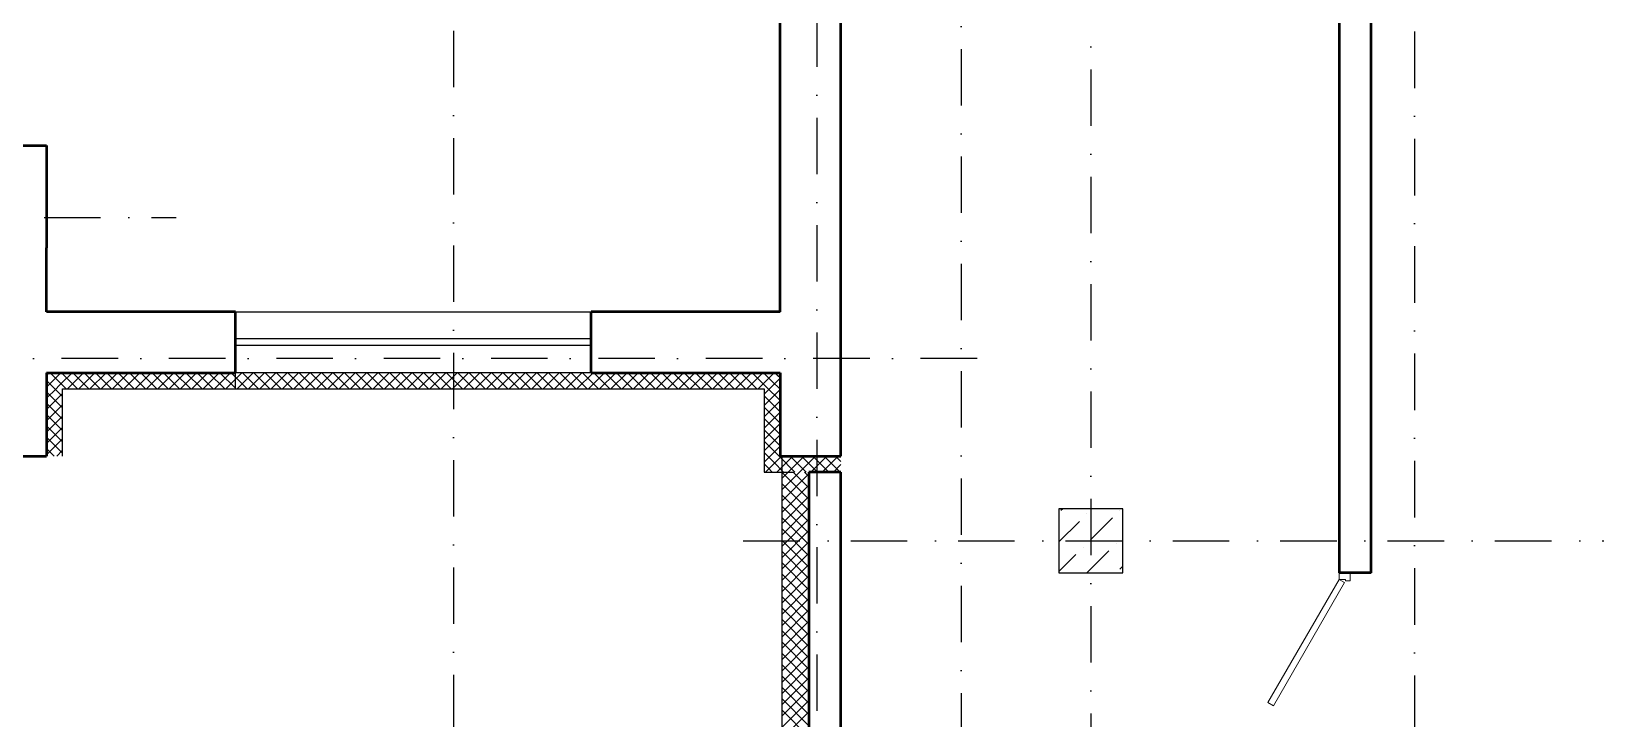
# Model space of a CAD drawing. Extents: x -1560602 to 321118, y -2308202 to -430103.
# Drawn here: x -1502801 to -1493034, y -2284324 to -2280031 of the extents above; entities that cross this region are included whole.
import ezdxf

# ---------------------------------------------------------------- set-up
doc = ezdxf.new("R2010")
doc.units = 0
doc.header["$MEASUREMENT"] = 0
doc.linetypes.add('Dot & Dashed', pattern=[670.277762, 352.777767, -176.388884, 0, -141.111112])
doc.linetypes.add('Штрихпунктирная', pattern=[0.670278, 0.352778, -0.176389, 0, -0.141111])
doc.layers.add('Двери', color=4, linetype='CONTINUOUS', lineweight=15)
doc.layers.add('стены', color=5, linetype='CONTINUOUS', lineweight=50)
for name, color, linetype in [('Колонна', 7, 'CONTINUOUS'), ('колонна нижнего ряда', 1, 'CONTINUOUS'), ('Оси', 253, 'Dot & Dashed'), ('отделка', 240, 'CONTINUOUS'), ('Утеплитель', 6, 'CONTINUOUS')]:
    doc.layers.add(name, color=color, linetype=linetype)

msp = doc.modelspace()

# ---------------------------------------------------------------- linework, layer by layer
at = {"layer": 'Двери', "color": 0, "linetype": 'Continuous'}
for p, q in [((-1494635.7, -2283453.9), (-1495080.2, -2284223.8)), ((-1494635.7, -2283413.9), (-1494635.7, -2283453.9)), ((-1494635.7, -2283453.9), (-1494595.7, -2283453.9)), ((-1494601.1, -2283473.9), (-1494635.7, -2283453.9)), ((-1494595.7, -2283453.9), (-1494595.7, -2283463.9)), ((-1494595.7, -2283463.9), (-1494565.7, -2283463.9)), ((-1494565.7, -2283463.9), (-1494565.7, -2283413.9)), ((-1495045.6, -2284243.8), (-1494601.1, -2283473.9)), ((-1495080.2, -2284223.8), (-1495045.6, -2284243.8))]:
    msp.add_line(p, q, dxfattribs=at)
at = {"layer": 'Колонна', "color": 0, "linetype": 'Continuous'}
for p, q in [((-1495985.7, -2283013.9), (-1496385.7, -2283013.9)), ((-1496385.7, -2283013.9), (-1496385.7, -2283413.9)), ((-1495985.7, -2283413.9), (-1495985.7, -2283013.9)), ((-1496385.7, -2283413.9), (-1495985.7, -2283413.9)), ((-1496385.7, -2283413.9), (-1495985.7, -2283413.9))]:
    msp.add_line(p, q, dxfattribs=at)
at = {"layer": 'колонна нижнего ряда', "color": 0, "ltscale": 100}
for p, q in [((-1496372.2, -2283022.8), (-1496363.3, -2283013.9)), ((-1496211.4, -2283045.8), (-1496211.4, -2283045.8)), ((-1496188.4, -2283206.7), (-1496050.5, -2283068.8)), ((-1496004.5, -2283022.8), (-1496004.5, -2283022.8)), ((-1496385.7, -2283220.2), (-1496257.3, -2283091.8)), ((-1496234.3, -2283252.7), (-1496234.3, -2283252.7)), ((-1496027.5, -2283229.7), (-1496027.5, -2283229.7)), ((-1496385.7, -2283404.1), (-1496280.3, -2283298.6)), ((-1496211.4, -2283413.5), (-1496073.5, -2283275.6)), ((-1496004.5, -2283390.5), (-1495985.7, -2283371.8))]:
    msp.add_line(p, q, dxfattribs=at)
at = {"layer": 'Оси', "color": 0, "linetype": 'Штрихпунктирная', "lineweight": -3, "ltscale": 1000}
for p, q in [((-1500165.7, -2238463.9), (-1500165.7, -2295548.9)), ((-1496995.7, -2240589.6), (-1496995.7, -2295548.9)), ((-1494165.7, -2246513.9), (-1494165.7, -2295548.9)), ((-1497895.7, -2268503.9), (-1497895.7, -2295548.9)), ((-1496185.7, -2270213.9), (-1496185.7, -2295548.9)), ((-1556351.1, -2281193.9), (-1501895.7, -2281193.9)), ((-1496895.7, -2282073.9), (-1556350.9, -2282073.9)), ((-1498355.3, -2283213.9), (-1478850.7, -2283213.9))]:
    msp.add_line(p, q, dxfattribs=at)
at = {"layer": 'отделка', "color": 0, "ltscale": 100}
for p, q in [((-1501525.7, -2281783.9), (-1499305.7, -2281783.9)), ((-1501525.7, -2281950.7), (-1499305.7, -2281950.7)), ((-1501525.7, -2281990.7), (-1499305.7, -2281990.7)), ((-1499305.7, -2282163.9), (-1501525.7, -2282163.9))]:
    msp.add_line(p, q, dxfattribs=at)
at = {"layer": 'стены', "color": 0, "ltscale": 100}
for p, q in [((-1494635.7, -2275343.6), (-1494635.7, -2283413.9)), ((-1494435.7, -2283413.9), (-1494435.7, -2275343.6)), ((-1498125.7, -2281783.9), (-1498125.7, -2278103.6)), ((-1503085.7, -2280743.9), (-1502705.7, -2280743.9)), ((-1502705.7, -2280743.9), (-1502705.7, -2280873.9)), ((-1494435.7, -2283413.9), (-1494635.7, -2283413.9))]:
    msp.add_line(p, q, dxfattribs=at)
at = {"layer": 'стены', "color": 0, "linetype": 'Continuous'}
for p, q in [((-1497745.7, -2281783.9), (-1497745.7, -2275383.6)), ((-1502705.7, -2280873.9), (-1502705.7, -2281383.9)), ((-1502705.7, -2281783.9), (-1502705.7, -2281383.9)), ((-1501525.7, -2281783.9), (-1502705.7, -2281783.9)), ((-1501525.7, -2282093.9), (-1501525.7, -2281783.9)), ((-1499305.7, -2282093.9), (-1499305.7, -2281783.9)), ((-1498125.7, -2281783.9), (-1499305.7, -2281783.9)), ((-1497745.7, -2282683.9), (-1497745.7, -2281783.9)), ((-1501525.7, -2282163.9), (-1501525.7, -2282093.9)), ((-1499305.7, -2282163.9), (-1499305.7, -2282093.9)), ((-1499305.7, -2282163.9), (-1499305.7, -2282093.9)), ((-1502705.7, -2282163.9), (-1502705.7, -2282683.9)), ((-1502705.7, -2282163.9), (-1501525.7, -2282163.9)), ((-1499305.7, -2282163.9), (-1498125.7, -2282163.9)), ((-1498125.7, -2282163.9), (-1498125.7, -2282683.9)), ((-1503085.7, -2282683.9), (-1502705.7, -2282683.9)), ((-1498125.7, -2282683.9), (-1497745.7, -2282683.9)), ((-1497945.7, -2282783.9), (-1497945.7, -2286313.9)), ((-1497745.7, -2282783.9), (-1497945.7, -2282783.9)), ((-1497745.7, -2283213.9), (-1497745.7, -2282783.9)), ((-1497745.7, -2286313.9), (-1497745.7, -2283213.9))]:
    msp.add_line(p, q, dxfattribs=at)
at = {"layer": 'Утеплитель', "color": 0, "linetype": 'Continuous'}
for p, q in [((-1502705.7, -2282181.9), (-1502705.3, -2282181.5)), ((-1502705.3, -2282181.5), (-1502687.8, -2282163.9)), ((-1502605.7, -2282241.6), (-1502683.4, -2282163.9)), ((-1502666.6, -2282213.5), (-1502617.1, -2282163.9)), ((-1502605.7, -2282170.8), (-1502612.7, -2282163.9)), ((-1502605.7, -2282223.3), (-1502546.3, -2282163.9)), ((-1502512.7, -2282263.9), (-1502605.7, -2282170.8)), ((-1502575.6, -2282263.9), (-1502475.6, -2282163.9)), ((-1502442, -2282263.9), (-1502542, -2282163.9)), ((-1502504.9, -2282263.9), (-1502404.9, -2282163.9)), ((-1502371.3, -2282263.9), (-1502471.3, -2282163.9)), ((-1502434.2, -2282263.9), (-1502334.2, -2282163.9)), ((-1502300.6, -2282263.9), (-1502400.6, -2282163.9)), ((-1502363.5, -2282263.9), (-1502263.5, -2282163.9)), ((-1502229.8, -2282263.9), (-1502329.8, -2282163.9)), ((-1502292.8, -2282263.9), (-1502192.8, -2282163.9)), ((-1502159.1, -2282263.9), (-1502259.1, -2282163.9)), ((-1502222.1, -2282263.9), (-1502122.1, -2282163.9)), ((-1502088.4, -2282263.9), (-1502188.4, -2282163.9)), ((-1502151.4, -2282263.9), (-1502051.4, -2282163.9)), ((-1502017.7, -2282263.9), (-1502117.7, -2282163.9)), ((-1502080.7, -2282263.9), (-1501980.7, -2282163.9)), ((-1501947, -2282263.9), (-1502047, -2282163.9)), ((-1502009.9, -2282263.9), (-1501909.9, -2282163.9)), ((-1501876.3, -2282263.9), (-1501976.3, -2282163.9)), ((-1501939.2, -2282263.9), (-1501839.2, -2282163.9)), ((-1501805.6, -2282263.9), (-1501905.6, -2282163.9)), ((-1501868.5, -2282263.9), (-1501768.5, -2282163.9)), ((-1501734.9, -2282263.9), (-1501834.9, -2282163.9)), ((-1501797.8, -2282263.9), (-1501697.8, -2282163.9)), ((-1501664.2, -2282263.9), (-1501764.2, -2282163.9)), ((-1501727.1, -2282263.9), (-1501627.1, -2282163.9)), ((-1501593.4, -2282263.9), (-1501693.4, -2282163.9)), ((-1501656.4, -2282263.9), (-1501556.4, -2282163.9)), ((-1501525.7, -2282260.9), (-1501622.7, -2282163.9)), ((-1501525.7, -2282190.2), (-1501552, -2282163.9)), ((-1501525.7, -2282263.9), (-1501525.7, -2282163.9)), ((-1501525.7, -2282263.9), (-1501525.7, -2282163.9)), ((-1501525.7, -2282204), (-1501485.7, -2282163.9)), ((-1501452, -2282263.9), (-1501525.7, -2282190.2)), ((-1501515, -2282263.9), (-1501415, -2282163.9)), ((-1501381.3, -2282263.9), (-1501481.3, -2282163.9)), ((-1501444.3, -2282263.9), (-1501344.3, -2282163.9)), ((-1501310.6, -2282263.9), (-1501410.6, -2282163.9)), ((-1501373.5, -2282263.9), (-1501273.5, -2282163.9)), ((-1501239.9, -2282263.9), (-1501339.9, -2282163.9)), ((-1501302.8, -2282263.9), (-1501202.8, -2282163.9)), ((-1501169.2, -2282263.9), (-1501269.2, -2282163.9)), ((-1501232.1, -2282263.9), (-1501132.1, -2282163.9)), ((-1501098.5, -2282263.9), (-1501198.5, -2282163.9)), ((-1501161.4, -2282263.9), (-1501061.4, -2282163.9)), ((-1501027.8, -2282263.9), (-1501127.8, -2282163.9)), ((-1501090.7, -2282263.9), (-1500990.7, -2282163.9)), ((-1500957.1, -2282263.9), (-1501057.1, -2282163.9)), ((-1501020, -2282263.9), (-1500920, -2282163.9)), ((-1500886.3, -2282263.9), (-1500986.3, -2282163.9)), ((-1500949.3, -2282263.9), (-1500849.3, -2282163.9)), ((-1500815.6, -2282263.9), (-1500915.6, -2282163.9)), ((-1500878.6, -2282263.9), (-1500778.6, -2282163.9)), ((-1500744.9, -2282263.9), (-1500844.9, -2282163.9)), ((-1500807.9, -2282263.9), (-1500707.9, -2282163.9)), ((-1500674.2, -2282263.9), (-1500774.2, -2282163.9)), ((-1500737.2, -2282263.9), (-1500637.2, -2282163.9)), ((-1500603.5, -2282263.9), (-1500703.5, -2282163.9)), ((-1500666.4, -2282263.9), (-1500566.4, -2282163.9)), ((-1500532.8, -2282263.9), (-1500632.8, -2282163.9)), ((-1500595.7, -2282263.9), (-1500495.7, -2282163.9)), ((-1500462.1, -2282263.9), (-1500562.1, -2282163.9)), ((-1500525, -2282263.9), (-1500425, -2282163.9)), ((-1500391.4, -2282263.9), (-1500491.4, -2282163.9)), ((-1500454.3, -2282263.9), (-1500354.3, -2282163.9)), ((-1500320.7, -2282263.9), (-1500420.7, -2282163.9)), ((-1500383.6, -2282263.9), (-1500283.6, -2282163.9)), ((-1500249.9, -2282263.9), (-1500349.9, -2282163.9)), ((-1500312.9, -2282263.9), (-1500212.9, -2282163.9)), ((-1500179.2, -2282263.9), (-1500279.2, -2282163.9)), ((-1500242.2, -2282263.9), (-1500142.2, -2282163.9)), ((-1500108.5, -2282263.9), (-1500208.5, -2282163.9)), ((-1500171.5, -2282263.9), (-1500071.5, -2282163.9)), ((-1500037.8, -2282263.9), (-1500137.8, -2282163.9)), ((-1500100.8, -2282263.9), (-1500000.8, -2282163.9)), ((-1499967.1, -2282263.9), (-1500067.1, -2282163.9)), ((-1500030, -2282263.9), (-1499930, -2282163.9)), ((-1499896.4, -2282263.9), (-1499996.4, -2282163.9)), ((-1499959.3, -2282263.9), (-1499859.3, -2282163.9)), ((-1499825.7, -2282263.9), (-1499925.7, -2282163.9)), ((-1499888.6, -2282263.9), (-1499788.6, -2282163.9)), ((-1499755, -2282263.9), (-1499855, -2282163.9)), ((-1499817.9, -2282263.9), (-1499717.9, -2282163.9)), ((-1499684.3, -2282263.9), (-1499784.3, -2282163.9)), ((-1499747.2, -2282263.9), (-1499647.2, -2282163.9)), ((-1499613.5, -2282263.9), (-1499713.5, -2282163.9)), ((-1499676.5, -2282263.9), (-1499576.5, -2282163.9)), ((-1499542.8, -2282263.9), (-1499642.8, -2282163.9)), ((-1499605.8, -2282263.9), (-1499505.8, -2282163.9)), ((-1499472.1, -2282263.9), (-1499572.1, -2282163.9)), ((-1499535.1, -2282263.9), (-1499435.1, -2282163.9)), ((-1499401.4, -2282263.9), (-1499501.4, -2282163.9)), ((-1499464.4, -2282263.9), (-1499364.4, -2282163.9)), ((-1499330.7, -2282263.9), (-1499430.7, -2282163.9)), ((-1499393.7, -2282263.9), (-1499293.7, -2282163.9)), ((-1499260, -2282263.9), (-1499360, -2282163.9)), ((-1499322.9, -2282263.9), (-1499222.9, -2282163.9)), ((-1499189.3, -2282263.9), (-1499289.3, -2282163.9)), ((-1499252.2, -2282263.9), (-1499152.2, -2282163.9)), ((-1499118.6, -2282263.9), (-1499218.6, -2282163.9)), ((-1499181.5, -2282263.9), (-1499081.5, -2282163.9)), ((-1499047.9, -2282263.9), (-1499147.9, -2282163.9)), ((-1499110.8, -2282263.9), (-1499010.8, -2282163.9)), ((-1498977.2, -2282263.9), (-1499077.2, -2282163.9)), ((-1499040.1, -2282263.9), (-1498940.1, -2282163.9)), ((-1498906.4, -2282263.9), (-1499006.4, -2282163.9)), ((-1498969.4, -2282263.9), (-1498869.4, -2282163.9)), ((-1498835.7, -2282263.9), (-1498935.7, -2282163.9)), ((-1498898.7, -2282263.9), (-1498798.7, -2282163.9)), ((-1498765, -2282263.9), (-1498865, -2282163.9)), ((-1498828, -2282263.9), (-1498728, -2282163.9)), ((-1498694.3, -2282263.9), (-1498794.3, -2282163.9)), ((-1498757.3, -2282263.9), (-1498657.3, -2282163.9)), ((-1498623.6, -2282263.9), (-1498723.6, -2282163.9)), ((-1498686.5, -2282263.9), (-1498586.5, -2282163.9)), ((-1498552.9, -2282263.9), (-1498652.9, -2282163.9)), ((-1498615.8, -2282263.9), (-1498515.8, -2282163.9)), ((-1498482.2, -2282263.9), (-1498582.2, -2282163.9)), ((-1498545.1, -2282263.9), (-1498445.1, -2282163.9)), ((-1498411.5, -2282263.9), (-1498511.5, -2282163.9)), ((-1498474.4, -2282263.9), (-1498374.4, -2282163.9)), ((-1498340.8, -2282263.9), (-1498440.8, -2282163.9)), ((-1498403.7, -2282263.9), (-1498303.7, -2282163.9)), ((-1498270, -2282263.9), (-1498370, -2282163.9)), ((-1498333, -2282263.9), (-1498233, -2282163.9)), ((-1498212.5, -2282250.7), (-1498299.3, -2282163.9)), ((-1498262.3, -2282263.9), (-1498162.3, -2282163.9)), ((-1498177.2, -2282215.3), (-1498228.6, -2282163.9)), ((-1498141.8, -2282180), (-1498157.9, -2282163.9)), ((-1498125.7, -2282196.1), (-1498141.8, -2282180)), ((-1502654.1, -2282263.9), (-1502705.7, -2282212.3)), ((-1502705.7, -2282252.6), (-1502666.6, -2282213.5)), ((-1502705.7, -2282323.3), (-1502646.3, -2282263.9)), ((-1502605.7, -2282383), (-1502705.7, -2282283)), ((-1502705.7, -2282394), (-1502605.7, -2282294)), ((-1502605.7, -2282312.3), (-1502654.1, -2282263.9)), ((-1502646.3, -2282263.9), (-1502628, -2282245.5)), ((-1502628, -2282245.5), (-1502605.7, -2282223.3)), ((-1502583.4, -2282263.9), (-1502605.7, -2282241.6)), ((-1502605.7, -2282683.9), (-1502605.7, -2282263.9)), ((-1502605.7, -2282263.9), (-1501525.7, -2282263.9)), ((-1501585.7, -2282263.9), (-1501525.7, -2282204)), ((-1501522.7, -2282263.9), (-1501525.7, -2282260.9)), ((-1501525.7, -2282263.9), (-1498225.7, -2282263.9)), ((-1498225.7, -2282298.1), (-1498125.7, -2282198.1)), ((-1498225.7, -2282263.9), (-1498225.7, -2282783.9)), ((-1498225.7, -2282368.8), (-1498125.7, -2282268.8)), ((-1498125.7, -2282337.5), (-1498212.5, -2282250.7)), ((-1498125.7, -2282266.8), (-1498177.2, -2282215.3)), ((-1502605.7, -2282453.7), (-1502705.7, -2282353.7)), ((-1502705.7, -2282464.7), (-1502605.7, -2282364.7)), ((-1498125.7, -2282408.2), (-1498225.7, -2282308.2)), ((-1498225.7, -2282439.5), (-1498125.7, -2282339.5)), ((-1498125.7, -2282478.9), (-1498225.7, -2282378.9)), ((-1502605.7, -2282524.4), (-1502705.7, -2282424.4)), ((-1502705.7, -2282535.4), (-1502605.7, -2282435.4)), ((-1498225.7, -2282510.2), (-1498125.7, -2282410.2)), ((-1498125.7, -2282549.6), (-1498225.7, -2282449.6)), ((-1498225.7, -2282580.9), (-1498125.7, -2282480.9)), ((-1502605.7, -2282595.1), (-1502705.7, -2282495.1)), ((-1502705.7, -2282606.1), (-1502605.7, -2282506.1)), ((-1502605.7, -2282665.8), (-1502705.7, -2282565.8)), ((-1502705.7, -2282676.9), (-1502605.7, -2282576.9)), ((-1498125.7, -2282620.3), (-1498225.7, -2282520.3)), ((-1498225.7, -2282651.6), (-1498125.7, -2282551.6)), ((-1502658.4, -2282683.9), (-1502705.7, -2282636.5)), ((-1502642.1, -2282683.9), (-1502605.7, -2282647.6)), ((-1498129.3, -2282687.5), (-1498225.7, -2282591)), ((-1498225.7, -2282722.3), (-1498125.7, -2282622.3)), ((-1498164.7, -2282722.8), (-1498225.7, -2282661.8)), ((-1498216.6, -2282783.9), (-1498116.6, -2282683.9)), ((-1498145.9, -2282783.9), (-1498045.9, -2282683.9)), ((-1498115.7, -2282683.9), (-1498115.7, -2291173.9)), ((-1498075.2, -2282783.9), (-1497975.2, -2282683.9)), ((-1497962.2, -2282783.9), (-1498062.2, -2282683.9)), ((-1498004.5, -2282783.9), (-1497904.5, -2282683.9)), ((-1497891.5, -2282783.9), (-1497991.5, -2282683.9)), ((-1497933.8, -2282783.9), (-1497833.8, -2282683.9)), ((-1497820.8, -2282783.9), (-1497920.8, -2282683.9)), ((-1497863, -2282783.9), (-1497763, -2282683.9)), ((-1497750, -2282783.9), (-1497850, -2282683.9)), ((-1497745.7, -2282717.5), (-1497779.3, -2282683.9)), ((-1498200, -2282758.2), (-1498225.7, -2282732.5)), ((-1498174.3, -2282783.9), (-1498200, -2282758.2)), ((-1498103.6, -2282783.9), (-1498164.7, -2282722.8)), ((-1498032.9, -2282783.9), (-1498129.3, -2282687.5)), ((-1497792.3, -2282783.9), (-1497745.7, -2282737.3)), ((-1498225.7, -2282783.9), (-1498045.7, -2282783.9)), ((-1498115.7, -2282824.5), (-1498075.2, -2282783.9)), ((-1498115.7, -2282895.2), (-1498004.5, -2282783.9)), ((-1497945.7, -2282953.9), (-1498115.7, -2282783.9)), ((-1498115.7, -2282965.9), (-1497945.7, -2282795.9)), ((-1497945.7, -2283024.6), (-1498115.7, -2282854.6)), ((-1498115.7, -2283036.6), (-1497945.7, -2282866.6)), ((-1497945.7, -2282883.2), (-1498045, -2282783.9)), ((-1497945.7, -2282812.5), (-1497974.3, -2282783.9)), ((-1497945.7, -2283095.3), (-1498115.7, -2282925.3)), ((-1498115.7, -2283107.3), (-1497945.7, -2282937.3)), ((-1497945.7, -2283166), (-1498115.7, -2282996)), ((-1498115.7, -2283178), (-1497945.7, -2283008)), ((-1497945.7, -2283236.7), (-1498115.7, -2283066.7)), ((-1498115.7, -2283248.7), (-1497945.7, -2283078.7)), ((-1497945.7, -2283307.4), (-1498115.7, -2283137.4)), ((-1498115.7, -2283319.4), (-1497945.7, -2283149.4)), ((-1497945.7, -2283378.2), (-1498115.7, -2283208.2)), ((-1498115.7, -2283390.2), (-1497945.7, -2283220.2)), ((-1497945.7, -2283448.9), (-1498115.7, -2283278.9)), ((-1498115.7, -2283460.9), (-1497945.7, -2283290.9)), ((-1497945.7, -2283519.6), (-1498115.7, -2283349.6)), ((-1498115.7, -2283531.6), (-1497945.7, -2283361.6)), ((-1497945.7, -2283590.3), (-1498115.7, -2283420.3)), ((-1498115.7, -2283602.3), (-1497945.7, -2283432.3)), ((-1497945.7, -2283661), (-1498115.7, -2283491)), ((-1498115.7, -2283673), (-1497945.7, -2283503)), ((-1497945.7, -2283731.7), (-1498115.7, -2283561.7)), ((-1498115.7, -2283743.7), (-1497945.7, -2283573.7)), ((-1497945.7, -2283802.4), (-1498115.7, -2283632.4)), ((-1498115.7, -2283814.4), (-1497945.7, -2283644.4)), ((-1497945.7, -2283873.1), (-1498115.7, -2283703.1)), ((-1498115.7, -2283885.1), (-1497945.7, -2283715.1)), ((-1497945.7, -2283943.8), (-1498115.7, -2283773.8)), ((-1498115.7, -2283955.8), (-1497945.7, -2283785.8)), ((-1497945.7, -2284014.6), (-1498115.7, -2283844.6)), ((-1498115.7, -2284026.6), (-1497945.7, -2283856.6)), ((-1497945.7, -2284085.3), (-1498115.7, -2283915.3)), ((-1498115.7, -2284097.3), (-1497945.7, -2283927.3)), ((-1497945.7, -2284156), (-1498115.7, -2283986)), ((-1498115.7, -2284168), (-1497945.7, -2283998)), ((-1497945.7, -2284226.7), (-1498115.7, -2284056.7)), ((-1498115.7, -2284238.7), (-1497945.7, -2284068.7)), ((-1497945.7, -2284297.4), (-1498115.7, -2284127.4)), ((-1498115.7, -2284309.4), (-1497945.7, -2284139.4)), ((-1497945.7, -2284368.1), (-1498115.7, -2284198.1)), ((-1498115.7, -2284380.1), (-1497945.7, -2284210.1)), ((-1497945.7, -2284438.8), (-1498115.7, -2284268.8)), ((-1498115.7, -2284450.8), (-1497945.7, -2284280.8))]:
    msp.add_line(p, q, dxfattribs=at)

doc.saveas('drawing.dxf')
